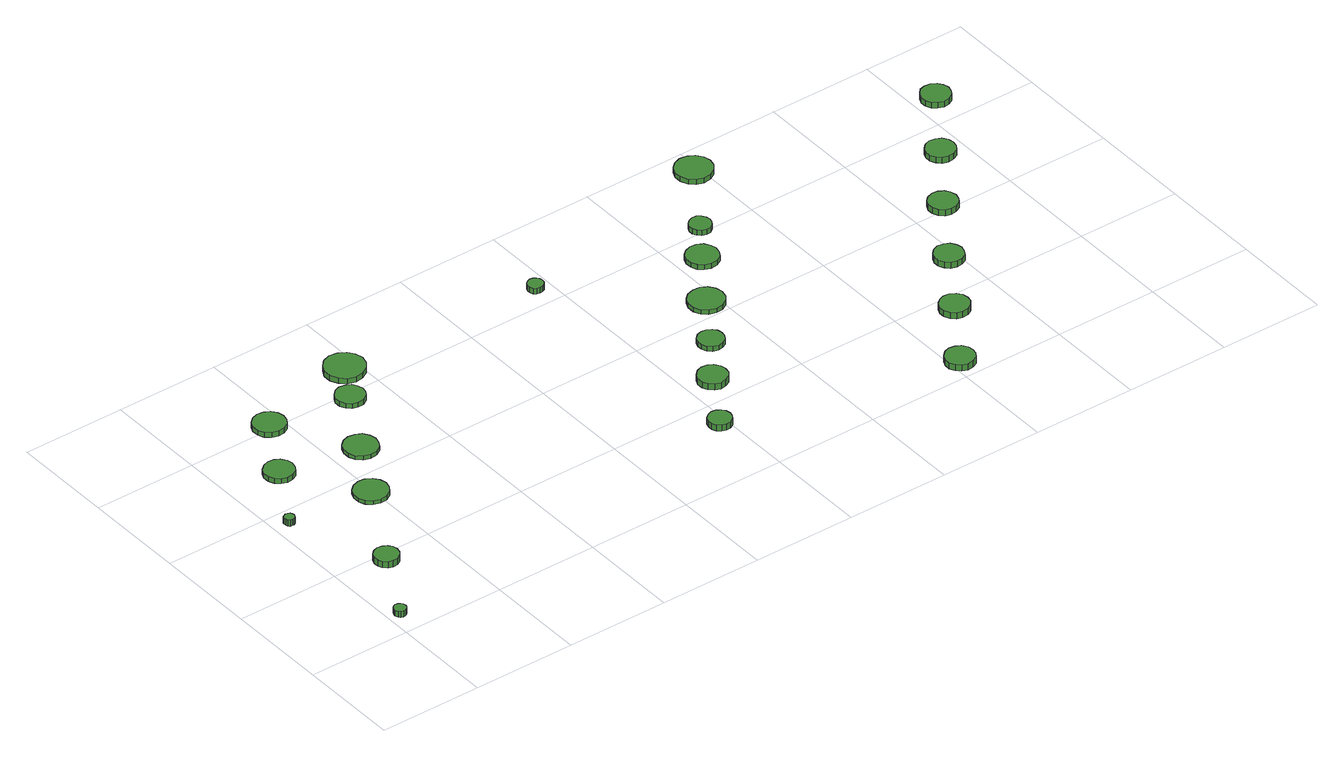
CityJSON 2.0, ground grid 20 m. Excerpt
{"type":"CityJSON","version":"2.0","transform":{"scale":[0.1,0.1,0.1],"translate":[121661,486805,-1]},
"CityObjects":{
"tree1":{"type":"SolitaryVegetationObject","attributes":{"function":"something"},"geometry":[{"type":"MultiSurface","lod":"1","boundaries":[[[0,1,2,3,4,5,6,7,8,9,10,11,12,13,14]],[[15,16,17,18,19,20,21,22,23,24,25,26,27,28,29]],[[0,29,28,1]],[[1,28,27,2]],[[2,27,26,3]],[[3,26,25,4]],[[4,25,24,5]],[[5,24,23,6]],[[6,23,22,7]],[[7,22,21,8]],[[8,21,20,9]],[[9,20,19,10]],[[10,19,18,11]],[[11,18,17,12]],[[12,17,16,13]],[[13,16,15,14]],[[14,15,29,0]]]}]},
"tree2":{"type":"SolitaryVegetationObject","attributes":{"function":"something"},"geometry":[{"type":"MultiSurface","lod":"1","boundaries":[[[30,31,32,33,34,35,36,37,38,39,40,41,42,43,44]],[[45,46,47,48,49,50,51,52,53,54,55,56,57,58,59]],[[30,59,58,31]],[[31,58,57,32]],[[32,57,56,33]],[[33,56,55,34]],[[34,55,54,35]],[[35,54,53,36]],[[36,53,52,37]],[[37,52,51,38]],[[38,51,50,39]],[[39,50,49,40]],[[40,49,48,41]],[[41,48,47,42]],[[42,47,46,43]],[[43,46,45,44]],[[44,45,59,30]]]}]},
"tree3":{"type":"SolitaryVegetationObject","attributes":{"function":"something"},"geometry":[{"type":"MultiSurface","lod":"1","boundaries":[[[60,61,62,63,64,65,66,67,68,69,70,71,72,73,74]],[[75,76,77,78,79,80,81,82,83,84,85,86,87,88,89]],[[60,89,88,61]],[[61,88,87,62]],[[62,87,86,63]],[[63,86,85,64]],[[64,85,84,65]],[[65,84,83,66]],[[66,83,82,67]],[[67,82,81,68]],[[68,81,80,69]],[[69,80,79,70]],[[70,79,78,71]],[[71,78,77,72]],[[72,77,76,73]],[[73,76,75,74]],[[74,75,89,60]]]}]},
"tree4":{"type":"SolitaryVegetationObject","attributes":{"function":"something"},"geometry":[{"type":"MultiSurface","lod":"1","boundaries":[[[90,91,92,93,94,95,96,97,98,99,100,101,102,103,104]],[[105,106,107,108,109,110,111,112,113,114,115,116,117,118,119]],[[90,119,118,91]],[[91,118,117,92]],[[92,117,116,93]],[[93,116,115,94]],[[94,115,114,95]],[[95,114,113,96]],[[96,113,112,97]],[[97,112,111,98]],[[98,111,110,99]],[[99,110,109,100]],[[100,109,108,101]],[[101,108,107,102]],[[102,107,106,103]],[[103,106,105,104]],[[104,105,119,90]]]}]},
"tree5":{"type":"SolitaryVegetationObject","attributes":{"function":"something"},"geometry":[{"type":"MultiSurface","lod":"1","boundaries":[[[120,121,122,123,124,125,126,127,128,129,130,131,132,133,134]],[[135,136,137,138,139,140,141,142,143,144,145,146,147,148,149]],[[120,149,148,121]],[[121,148,147,122]],[[122,147,146,123]],[[123,146,145,124]],[[124,145,144,125]],[[125,144,143,126]],[[126,143,142,127]],[[127,142,141,128]],[[128,141,140,129]],[[129,140,139,130]],[[130,139,138,131]],[[131,138,137,132]],[[132,137,136,133]],[[133,136,135,134]],[[134,135,149,120]]]}]},
"tree6":{"type":"SolitaryVegetationObject","attributes":{"function":"something"},"geometry":[{"type":"MultiSurface","lod":"1","boundaries":[[[150,151,152,153,154,155,156,157,158,159,160,161,162,163,164]],[[165,166,167,168,169,170,171,172,173,174,175,176,177,178,179]],[[150,179,178,151]],[[151,178,177,152]],[[152,177,176,153]],[[153,176,175,154]],[[154,175,174,155]],[[155,174,173,156]],[[156,173,172,157]],[[157,172,171,158]],[[158,171,170,159]],[[159,170,169,160]],[[160,169,168,161]],[[161,168,167,162]],[[162,167,166,163]],[[163,166,165,164]],[[164,165,179,150]]]}]},
"tree7":{"type":"SolitaryVegetationObject","attributes":{"function":"something"},"geometry":[{"type":"MultiSurface","lod":"1","boundaries":[[[180,181,182,183,184,185,186,187,188,189,190,191,192,193,194]],[[195,196,197,198,199,200,201,202,203,204,205,206,207,208,209]],[[180,209,208,181]],[[181,208,207,182]],[[182,207,206,183]],[[183,206,205,184]],[[184,205,204,185]],[[185,204,203,186]],[[186,203,202,187]],[[187,202,201,188]],[[188,201,200,189]],[[189,200,199,190]],[[190,199,198,191]],[[191,198,197,192]],[[192,197,196,193]],[[193,196,195,194]],[[194,195,209,180]]]}]},
"tree8":{"type":"SolitaryVegetationObject","attributes":{"function":"something"},"geometry":[{"type":"MultiSurface","lod":"1","boundaries":[[[210,211,212,213,214,215,216,217,218,219,220,221,222,223,224]],[[225,226,227,228,229,230,231,232,233,234,235,236,237,238,239]],[[210,239,238,211]],[[211,238,237,212]],[[212,237,236,213]],[[213,236,235,214]],[[214,235,234,215]],[[215,234,233,216]],[[216,233,232,217]],[[217,232,231,218]],[[218,231,230,219]],[[219,230,229,220]],[[220,229,228,221]],[[221,228,227,222]],[[222,227,226,223]],[[223,226,225,224]],[[224,225,239,210]]]}]},
"tree9":{"type":"SolitaryVegetationObject","attributes":{"function":"something"},"geometry":[{"type":"MultiSurface","lod":"1","boundaries":[[[240,241,242,243,244,245,246,247,248,249,250,251,252,253,254]],[[255,256,257,258,259,260,261,262,263,264,265,266,267,268,269]],[[240,269,268,241]],[[241,268,267,242]],[[242,267,266,243]],[[243,266,265,244]],[[244,265,264,245]],[[245,264,263,246]],[[246,263,262,247]],[[247,262,261,248]],[[248,261,260,249]],[[249,260,259,250]],[[250,259,258,251]],[[251,258,257,252]],[[252,257,256,253]],[[253,256,255,254]],[[254,255,269,240]]]}]},
"tree10":{"type":"SolitaryVegetationObject","attributes":{"function":"something"},"geometry":[{"type":"MultiSurface","lod":"1","boundaries":[[[270,271,272,273,274,275,276,277,278,279,280,281,282,283,284]],[[285,286,287,288,289,290,291,292,293,294,295,296,297,298,299]],[[270,299,298,271]],[[271,298,297,272]],[[272,297,296,273]],[[273,296,295,274]],[[274,295,294,275]],[[275,294,293,276]],[[276,293,292,277]],[[277,292,291,278]],[[278,291,290,279]],[[279,290,289,280]],[[280,289,288,281]],[[281,288,287,282]],[[282,287,286,283]],[[283,286,285,284]],[[284,285,299,270]]]}]},
"tree11":{"type":"SolitaryVegetationObject","attributes":{"function":"something"},"geometry":[{"type":"MultiSurface","lod":"1","boundaries":[[[300,301,302,303,304,305,306,307,308,309,310,311,312,313,314]],[[315,316,317,318,319,320,321,322,323,324,325,326,327,328,329]],[[300,329,328,301]],[[301,328,327,302]],[[302,327,326,303]],[[303,326,325,304]],[[304,325,324,305]],[[305,324,323,306]],[[306,323,322,307]],[[307,322,321,308]],[[308,321,320,309]],[[309,320,319,310]],[[310,319,318,311]],[[311,318,317,312]],[[312,317,316,313]],[[313,316,315,314]],[[314,315,329,300]]]}]},
"tree12":{"type":"SolitaryVegetationObject","attributes":{"function":"something"},"geometry":[{"type":"MultiSurface","lod":"1","boundaries":[[[330,331,332,333,334,335,336,337,338,339,340,341,342,343,344]],[[345,346,347,348,349,350,351,352,353,354,355,356,357,358,359]],[[330,359,358,331]],[[331,358,357,332]],[[332,357,356,333]],[[333,356,355,334]],[[334,355,354,335]],[[335,354,353,336]],[[336,353,352,337]],[[337,352,351,338]],[[338,351,350,339]],[[339,350,349,340]],[[340,349,348,341]],[[341,348,347,342]],[[342,347,346,343]],[[343,346,345,344]],[[344,345,359,330]]]}]},
"tree13":{"type":"SolitaryVegetationObject","attributes":{"function":"something"},"geometry":[{"type":"MultiSurface","lod":"1","boundaries":[[[360,361,362,363,364,365,366,367,368,369,370,371,372,373,374]],[[375,376,377,378,379,380,381,382,383,384,385,386,387,388,389]],[[360,389,388,361]],[[361,388,387,362]],[[362,387,386,363]],[[363,386,385,364]],[[364,385,384,365]],[[365,384,383,366]],[[366,383,382,367]],[[367,382,381,368]],[[368,381,380,369]],[[369,380,379,370]],[[370,379,378,371]],[[371,378,377,372]],[[372,377,376,373]],[[373,376,375,374]],[[374,375,389,360]]]}]},
"tree14":{"type":"SolitaryVegetationObject","attributes":{"function":"something"},"geometry":[{"type":"MultiSurface","lod":"1","boundaries":[[[390,391,392,393,394,395,396,397,398,399,400,401,402,403,404]],[[405,406,407,408,409,410,411,412,413,414,415,416,417,418,419]],[[390,419,418,391]],[[391,418,417,392]],[[392,417,416,393]],[[393,416,415,394]],[[394,415,414,395]],[[395,414,413,396]],[[396,413,412,397]],[[397,412,411,398]],[[398,411,410,399]],[[399,410,409,400]],[[400,409,408,401]],[[401,408,407,402]],[[402,407,406,403]],[[403,406,405,404]],[[404,405,419,390]]]}]},
"tree15":{"type":"SolitaryVegetationObject","attributes":{"function":"something"},"geometry":[{"type":"MultiSurface","lod":"1","boundaries":[[[420,421,422,423,424,425,426,427,428,429,430,431,432,433,434]],[[435,436,437,438,439,440,441,442,443,444,445,446,447,448,449]],[[420,449,448,421]],[[421,448,447,422]],[[422,447,446,423]],[[423,446,445,424]],[[424,445,444,425]],[[425,444,443,426]],[[426,443,442,427]],[[427,442,441,428]],[[428,441,440,429]],[[429,440,439,430]],[[430,439,438,431]],[[431,438,437,432]],[[432,437,436,433]],[[433,436,435,434]],[[434,435,449,420]]]}]},
"tree16":{"type":"SolitaryVegetationObject","attributes":{"function":"something"},"geometry":[{"type":"MultiSurface","lod":"1","boundaries":[[[450,451,452,453,454,455,456,457,458,459,460,461,462,463,464]],[[465,466,467,468,469,470,471,472,473,474,475,476,477,478,479]],[[450,479,478,451]],[[451,478,477,452]],[[452,477,476,453]],[[453,476,475,454]],[[454,475,474,455]],[[455,474,473,456]],[[456,473,472,457]],[[457,472,471,458]],[[458,471,470,459]],[[459,470,469,460]],[[460,469,468,461]],[[461,468,467,462]],[[462,467,466,463]],[[463,466,465,464]],[[464,465,479,450]]]}]},
"tree17":{"type":"SolitaryVegetationObject","attributes":{"function":"something"},"geometry":[{"type":"MultiSurface","lod":"1","boundaries":[[[480,481,482,483,484,485,486,487,488,489,490,491,492,493,494]],[[495,496,497,498,499,500,501,502,503,504,505,506,507,508,509]],[[480,509,508,481]],[[481,508,507,482]],[[482,507,506,483]],[[483,506,505,484]],[[484,505,504,485]],[[485,504,503,486]],[[486,503,502,487]],[[487,502,501,488]],[[488,501,500,489]],[[489,500,499,490]],[[490,499,498,491]],[[491,498,497,492]],[[492,497,496,493]],[[493,496,495,494]],[[494,495,509,480]]]}]},
"tree18":{"type":"SolitaryVegetationObject","attributes":{"function":"something"},"geometry":[{"type":"MultiSurface","lod":"1","boundaries":[[[510,511,512,513,514,515,516,517,518,519,520,521,522,523,524]],[[525,526,527,528,529,530,531,532,533,534,535,536,537,538,539]],[[510,539,538,511]],[[511,538,537,512]],[[512,537,536,513]],[[513,536,535,514]],[[514,535,534,515]],[[515,534,533,516]],[[516,533,532,517]],[[517,532,531,518]],[[518,531,530,519]],[[519,530,529,520]],[[520,529,528,521]],[[521,528,527,522]],[[522,527,526,523]],[[523,526,525,524]],[[524,525,539,510]]]}]},
"tree19":{"type":"SolitaryVegetationObject","attributes":{"function":"something"},"geometry":[{"type":"MultiSurface","lod":"1","boundaries":[[[540,541,542,543,544,545,546,547,548,549,550,551,552,553,554]],[[555,556,557,558,559,560,561,562,563,564,565,566,567,568,569]],[[540,569,568,541]],[[541,568,567,542]],[[542,567,566,543]],[[543,566,565,544]],[[544,565,564,545]],[[545,564,563,546]],[[546,563,562,547]],[[547,562,561,548]],[[548,561,560,549]],[[549,560,559,550]],[[550,559,558,551]],[[551,558,557,552]],[[552,557,556,553]],[[553,556,555,554]],[[554,555,569,540]]]}]},
"tree20":{"type":"SolitaryVegetationObject","attributes":{"function":"something"},"geometry":[{"type":"MultiSurface","lod":"1","boundaries":[[[570,571,572,573,574,575,576,577,578,579,580,581,582,583,584]],[[585,586,587,588,589,590,591,592,593,594,595,596,597,598,599]],[[570,599,598,571]],[[571,598,597,572]],[[572,597,596,573]],[[573,596,595,574]],[[574,595,594,575]],[[575,594,593,576]],[[576,593,592,577]],[[577,592,591,578]],[[578,591,590,579]],[[579,590,589,580]],[[580,589,588,581]],[[581,588,587,582]],[[582,587,586,583]],[[583,586,585,584]],[[584,585,599,570]]]}]},
"tree21":{"type":"SolitaryVegetationObject","attributes":{"function":"something"},"geometry":[{"type":"MultiSurface","lod":"1","boundaries":[[[600,601,602,603,604,605,606,607,608,609,610,611,612,613,614]],[[615,616,617,618,619,620,621,622,623,624,625,626,627,628,629]],[[600,629,628,601]],[[601,628,627,602]],[[602,627,626,603]],[[603,626,625,604]],[[604,625,624,605]],[[605,624,623,606]],[[606,623,622,607]],[[607,622,621,608]],[[608,621,620,609]],[[609,620,619,610]],[[610,619,618,611]],[[611,618,617,612]],[[612,617,616,613]],[[613,616,615,614]],[[614,615,629,600]]]}]},
"tree22":{"type":"SolitaryVegetationObject","attributes":{"function":"something"},"geometry":[{"type":"MultiSurface","lod":"1","boundaries":[[[630,631,632,633,634,635,636,637,638,639,640,641,642,643,644]],[[645,646,647,648,649,650,651,652,653,654,655,656,657,658,659]],[[630,659,658,631]],[[631,658,657,632]],[[632,657,656,633]],[[633,656,655,634]],[[634,655,654,635]],[[635,654,653,636]],[[636,653,652,637]],[[637,652,651,638]],[[638,651,650,639]],[[639,650,649,640]],[[640,649,648,641]],[[641,648,647,642]],[[642,647,646,643]],[[643,646,645,644]],[[644,645,659,630]]]}]},
"tree23":{"type":"SolitaryVegetationObject","attributes":{"function":"something"},"geometry":[{"type":"MultiSurface","lod":"1","boundaries":[[[660,661,662,663,664,665,666,667,668,669,670,671,672,673,674]],[[675,676,677,678,679,680,681,682,683,684,685,686,687,688,689]],[[660,689,688,661]],[[661,688,687,662]],[[662,687,686,663]],[[663,686,685,664]],[[664,685,684,665]],[[665,684,683,666]],[[666,683,682,667]],[[667,682,681,668]],[[668,681,680,669]],[[669,680,679,670]],[[670,679,678,671]],[[671,678,677,672]],[[672,677,676,673]],[[673,676,675,674]],[[674,675,689,660]]]}]}
},
"vertices":[
[33,44,23],[32,49,23],[29,53,23],[25,55,23],[20,56,23],[15,54,23],[12,51,23],[10,46,23],[10,42,23],[12,37,23],[15,34,23],[20,32,23],[25,33,23],[29,35,23],[32,39,23],[32,39,11],[29,35,11],[25,33,11],[20,32,11],[15,34,11],[12,37,11],[10,42,11],[10,46,11],[12,51,11],[15,54,11],[20,56,11],[25,55,11],[29,53,11],[32,49,11],[33,44,11],
[42,368,20],[41,372,20],[39,375,20],[35,377,20],[31,378,20],[27,376,20],[24,374,20],[23,370,20],[23,366,20],[24,362,20],[27,359,20],[31,358,20],[35,358,20],[39,360,20],[41,364,20],[41,364,7],[39,360,7],[35,358,7],[31,358,7],[27,359,7],[24,362,7],[23,366,7],[23,370,7],[24,374,7],[27,376,7],[31,378,7],[35,377,7],[39,375,7],[41,372,7],[42,368,7],
[118,178,25],[116,188,25],[110,195,25],[102,200,25],[92,201,25],[83,198,25],[76,192,25],[72,183,25],[72,173,25],[76,165,25],[83,158,25],[92,155,25],[102,156,25],[110,161,25],[116,169,25],[116,169,12],[110,161,12],[102,156,12],[92,155,12],[83,158,12],[76,165,12],[72,173,12],[72,183,12],[76,192,12],[83,198,12],[92,201,12],[102,200,12],[110,195,12],[116,188,12],[118,178,12],
[132,490,17],[129,501,17],[122,511,17],[112,517,17],[100,518,17],[89,514,17],[80,506,17],[75,496,17],[75,484,17],[80,473,17],[89,465,17],[100,461,17],[112,463,17],[122,468,17],[129,478,17],[129,478,7],[122,468,7],[112,463,7],[100,461,7],[89,465,7],[80,473,7],[75,484,7],[75,496,7],[80,506,7],[89,514,7],[100,518,7],[112,517,7],[122,511,7],[129,501,7],[132,490,7],
[225,349,16],[222,362,16],[214,373,16],[202,380,16],[189,381,16],[176,377,16],[166,368,16],[161,356,16],[161,342,16],[166,330,16],[176,321,16],[189,317,16],[202,318,16],[214,325,16],[222,336,16],[222,336,8],[214,325,8],[202,318,8],[189,317,8],[176,321,8],[166,330,8],[161,342,8],[161,356,8],[166,368,8],[176,377,8],[189,381,8],[202,380,8],[214,373,8],[222,362,8],[225,349,8],
[203,607,16],[200,620,16],[193,630,16],[182,636,16],[169,638,16],[157,634,16],[147,625,16],[142,614,16],[142,601,16],[147,589,16],[157,581,16],[169,577,16],[182,578,16],[193,584,16],[200,595,16],[200,595,6],[193,584,6],[182,578,6],[169,577,6],[157,581,6],[147,589,6],[142,601,6],[142,614,6],[147,625,6],[157,634,6],[169,638,6],[182,636,6],[193,630,6],[200,620,6],[203,607,6],
[289,462,15],[286,475,15],[279,486,15],[267,492,15],[254,494,15],[241,490,15],[231,481,15],[226,469,15],[226,455,15],[231,443,15],[241,434,15],[254,430,15],[267,431,15],[279,438,15],[286,449,15],[286,449,7],[279,438,7],[267,431,7],[254,430,7],[241,434,7],[231,443,7],[226,455,7],[226,469,7],[231,481,7],[241,490,7],[254,494,7],[267,492,7],[279,486,7],[286,475,7],[289,462,7],
[358,587,16],[355,598,16],[349,608,16],[339,613,16],[327,615,16],[316,611,16],[308,603,16],[303,593,16],[303,581,16],[308,571,16],[316,563,16],[327,560,16],[339,561,16],[349,567,16],[355,576,16],[355,576,6],[349,567,6],[339,561,6],[327,560,6],[316,563,6],[308,571,6],[303,581,6],[303,593,6],[308,603,6],[316,611,6],[327,615,6],[339,613,6],[349,608,6],[355,598,6],[358,587,6],
[410,657,17],[406,672,17],[397,685,17],[383,693,17],[367,695,17],[352,690,17],[341,679,17],[334,665,17],[334,649,17],[341,635,17],[352,624,17],[367,619,17],[383,621,17],[397,629,17],[406,641,17],[406,641,6],[397,629,6],[383,621,6],[367,619,6],[352,624,6],[341,635,6],[334,649,6],[334,665,6],[341,679,6],[352,690,6],[367,695,6],[383,693,6],[397,685,6],[406,672,6],[410,657,6],
[800,137,30],[798,146,30],[793,153,30],[785,158,30],[776,159,30],[767,156,30],[760,150,30],[757,141,30],[757,132,30],[760,124,30],[767,118,30],[776,115,30],[785,116,30],[793,121,30],[798,128,30],[798,128,17],[793,121,17],[785,116,17],[776,115,17],[767,118,17],[760,124,17],[757,132,17],[757,141,17],[760,150,17],[767,156,17],[776,159,17],[785,158,17],[793,153,17],[798,146,17],[800,137,17],
[878,252,21],[876,263,21],[869,273,21],[859,279,21],[847,280,21],[836,276,21],[828,268,21],[823,258,21],[823,246,21],[828,236,21],[836,228,21],[847,224,21],[859,226,21],[869,231,21],[876,241,21],[876,241,8],[869,231,8],[859,226,8],[847,224,8],[836,228,8],[828,236,8],[823,246,8],[823,258,8],[828,268,8],[836,276,8],[847,280,8],[859,279,8],[869,273,8],[876,263,8],[878,252,8],
[784,642,21],[783,648,21],[779,653,21],[774,656,21],[768,657,21],[762,655,21],[757,651,21],[755,645,21],[755,639,21],[757,633,21],[762,629,21],[768,627,21],[774,628,21],[779,631,21],[783,636,21],[783,636,9],[779,631,9],[774,628,9],[768,627,9],[762,629,9],[757,633,9],[755,639,9],[755,645,9],[757,651,9],[762,655,9],[768,657,9],[774,656,9],[779,653,9],[783,648,9],[784,642,9],
[939,341,17],[937,351,17],[931,359,17],[922,364,17],[912,365,17],[902,362,17],[894,355,17],[890,346,17],[890,336,17],[894,326,17],[902,319,17],[912,316,17],[922,317,17],[931,322,17],[937,331,17],[937,331,7],[931,322,7],[922,317,7],[912,316,7],[902,319,7],[894,326,7],[890,336,7],[890,346,7],[894,355,7],[902,362,7],[912,365,7],[922,364,7],[931,359,7],[937,351,7],[939,341,7],
[1012,437,15],[1009,451,15],[1001,462,15],[989,469,15],[975,470,15],[961,466,15],[951,457,15],[945,444,15],[945,430,15],[951,417,15],[961,408,15],[975,404,15],[989,405,15],[1001,412,15],[1009,423,15],[1009,423,6],[1001,412,6],[989,405,6],[975,404,6],[961,408,6],[951,417,6],[945,430,6],[945,444,6],[951,457,6],[961,466,6],[975,470,6],[989,469,6],[1001,462,6],[1009,451,6],[1012,437,6],
[1079,540,16],[1076,552,16],[1069,563,16],[1058,569,16],[1045,570,16],[1033,566,16],[1024,558,16],[1019,546,16],[1019,534,16],[1024,522,16],[1033,514,16],[1045,510,16],[1058,511,16],[1069,517,16],[1076,528,16],[1076,528,6],[1069,517,6],[1058,511,6],[1045,510,6],[1033,514,6],[1024,522,6],[1019,534,6],[1019,546,6],[1024,558,6],[1033,566,6],[1045,570,6],[1058,569,6],[1069,563,6],[1076,552,6],[1079,540,6],
[1243,36,24],[1241,47,24],[1234,57,24],[1224,62,24],[1212,64,24],[1201,60,24],[1193,52,24],[1188,42,24],[1188,30,24],[1193,20,24],[1201,12,24],[1212,8,24],[1224,10,24],[1234,15,24],[1241,25,24],[1241,25,11],[1234,15,11],[1224,10,11],[1212,8,11],[1201,12,11],[1193,20,11],[1188,30,11],[1188,42,11],[1193,52,11],[1201,60,11],[1212,64,11],[1224,62,11],[1234,57,11],[1241,47,11],[1243,36,11],
[1120,612,17],[1118,620,17],[1113,627,17],[1106,632,17],[1097,633,17],[1089,630,17],[1083,624,17],[1079,616,17],[1079,608,17],[1083,600,17],[1089,594,17],[1097,591,17],[1106,592,17],[1113,597,17],[1118,604,17],[1118,604,6],[1113,597,6],[1106,592,6],[1097,591,6],[1089,594,6],[1083,600,6],[1079,608,6],[1079,616,6],[1083,624,6],[1089,630,6],[1097,633,6],[1106,632,6],[1113,627,6],[1118,620,6],[1120,612,6],
[1329,163,21],[1327,175,21],[1320,184,21],[1310,190,21],[1298,191,21],[1287,187,21],[1279,180,21],[1274,169,21],[1274,158,21],[1279,147,21],[1287,139,21],[1298,136,21],[1310,137,21],[1320,143,21],[1327,152,21],[1327,152,8],[1320,143,8],[1310,137,8],[1298,136,8],[1287,139,8],[1279,147,8],[1274,158,8],[1274,169,8],[1279,180,8],[1287,187,8],[1298,191,8],[1310,190,8],[1320,184,8],[1327,175,8],[1329,163,8],
[1223,746,16],[1220,760,16],[1211,772,16],[1199,779,16],[1184,781,16],[1170,776,16],[1160,767,16],[1154,753,16],[1154,739,16],[1160,725,16],[1170,716,16],[1184,711,16],[1199,713,16],[1211,720,16],[1220,732,16],[1220,732,6],[1211,720,6],[1199,713,6],[1184,711,6],[1170,716,6],[1160,725,6],[1154,739,6],[1154,753,6],[1160,767,6],[1170,776,6],[1184,781,6],[1199,779,6],[1211,772,6],[1220,760,6],[1223,746,6],
[1409,284,20],[1406,295,20],[1400,305,20],[1390,310,20],[1378,312,20],[1367,308,20],[1359,300,20],[1354,290,20],[1354,278,20],[1359,268,20],[1367,260,20],[1378,257,20],[1390,258,20],[1400,263,20],[1406,273,20],[1406,273,8],[1400,263,8],[1390,258,8],[1378,257,8],[1367,260,8],[1359,268,8],[1354,278,8],[1354,290,8],[1359,300,8],[1367,308,8],[1378,312,8],[1390,310,8],[1400,305,8],[1406,295,8],[1409,284,8],
[1493,410,19],[1490,422,19],[1484,431,19],[1474,437,19],[1462,438,19],[1451,434,19],[1443,427,19],[1438,416,19],[1438,405,19],[1443,394,19],[1451,386,19],[1462,383,19],[1474,384,19],[1484,390,19],[1490,399,19],[1490,399,7],[1484,390,7],[1474,384,7],[1462,383,7],[1451,386,7],[1443,394,7],[1438,405,7],[1438,416,7],[1443,427,7],[1451,434,7],[1462,438,7],[1474,437,7],[1484,431,7],[1490,422,7],[1493,410,7],
[1580,531,20],[1578,542,20],[1571,552,20],[1561,557,20],[1549,559,20],[1538,555,20],[1530,547,20],[1525,537,20],[1525,525,20],[1530,515,20],[1538,507,20],[1549,504,20],[1561,505,20],[1571,510,20],[1578,520,20],[1578,520,8],[1571,510,8],[1561,505,8],[1549,504,8],[1538,507,8],[1530,515,8],[1525,525,8],[1525,537,8],[1530,547,8],[1538,555,8],[1549,559,8],[1561,557,8],[1571,552,8],[1578,542,8],[1580,531,8],
[1669,661,20],[1666,672,20],[1660,681,20],[1650,687,20],[1638,688,20],[1627,685,20],[1619,677,20],[1614,666,20],[1614,655,20],[1619,644,20],[1627,637,20],[1638,633,20],[1650,634,20],[1660,640,20],[1666,649,20],[1666,649,8],[1660,640,8],[1650,634,8],[1638,633,8],[1627,637,8],[1619,644,8],[1614,655,8],[1614,666,8],[1619,677,8],[1627,685,8],[1638,688,8],[1650,687,8],[1660,681,8],[1666,672,8],[1669,661,8]
]}
